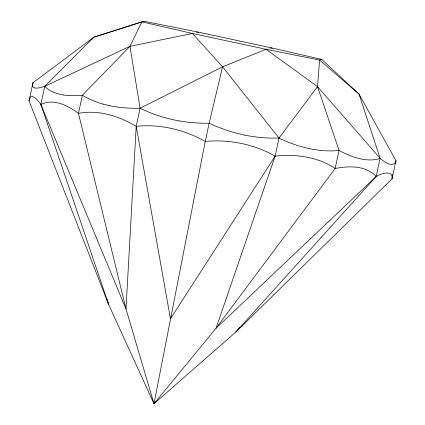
<?xml version="1.0" encoding="UTF-8"?>
<svg xmlns="http://www.w3.org/2000/svg" width="425" height="425" viewBox="0 0 425 425"><rect width="100%" height="100%" fill="white"/><g stroke="black" fill="none" stroke-linecap="round" stroke-linejoin="round"><path stroke-width="0.64" d="M321.773 59.42L319.621 60.037L266.045 49.289L192.424 33.479L129.938 46.325L82.365 95.237L78.476 113.374L125.997 308.975L40.848 104.433C38.579 100.98 30.069 90.738 29.059 100.884L108.672 304.592L153.983 403.75L216.001 328.302L376.21 176.455C380.657 173.682 393.242 169.357 392.052 178.84L395.941 160.708L359.088 94.169L321.773 59.42L271.23 47.807L197.609 31.997L144.032 21.25L141.881 21.866L129.938 46.325L140.096 108.21L136.207 126.347L125.997 308.975L153.983 403.75L235.949 331.93L392.052 178.84L392.604 176.306L392.541 174.377M140.096 108.21L222.588 66.789L266.045 49.289L317.507 86.61L279.007 138.045L275.118 156.182L216.001 328.302L335.15 168.497L339.033 150.36L317.507 86.61L319.621 60.037L359.088 94.169L359.821 96.002M156.124 401.227L153.983 403.75L205.259 141.382L209.148 123.245L222.588 66.789L192.424 33.479L141.881 21.866L93.829 37.198L32.948 82.748L29.059 100.884L29.506 99.631M106.67 298.281L108.672 304.592L40.848 104.433L44.737 86.296L93.829 37.198L144.032 21.25M239.998 327.537L235.949 331.93L376.21 176.455L380.099 158.318L359.088 94.169M29.75 99.073L30.016 98.558M376.21 176.455C365.829 165.357 348.92 165.777 335.15 168.497C317.703 156.671 295.678 153.914 275.118 156.182L170.452 318.793L136.207 126.347C119.058 116.094 98.542 109.501 78.476 113.374C68.112 105.682 53.683 98.159 40.848 104.433M92.028 39.116L93.829 37.198M44.737 86.296L129.938 46.325M270.013 48.307L271.23 47.807L272.297 48.572M196.313 32.263L197.609 31.997L198.544 32.927M136.207 126.347C160.082 123.808 184.402 129.737 205.259 141.382C229.314 139.304 254.118 144.08 275.118 156.182M63.144 94.918L60.254 94.361A123.478 51.186 -32.8 0 1 44.763 86.28A123.516 17.016 -37 0 1 34.675 87.938M179.09 120.891L173.942 119.898A123.478 92.629 -2.6 0 1 140.112 108.194A123.516 77.764 -22.3 0 1 109.129 105.613M244.768 135.102L237.639 133.461A124.488 94.355 23.5 0 1 209.153 123.229A124.488 93.388 -2.6 0 1 179.084 120.907M109.145 105.591L103.339 104.157M34.696 87.922L33.623 87.46A124.488 17.149 -37 0 1 32.964 82.737M317.507 86.61L380.099 158.318M222.588 66.789L279.007 138.045M153.473 401.827L153.983 403.75M32.852 83.704A123.707 19.624 -36.5 0 1 32.874 82.806M82.37 95.227A124.488 51.606 -32.8 0 1 63.128 94.934M103.323 104.173A124.488 78.375 -22.3 0 1 82.376 95.227M278.997 138.019A123.516 93.617 23.5 0 1 244.763 135.129M278.997 138.12A123.707 80.623 44.4 0 0 339.076 150.439A123.707 55.372 56 0 0 380.147 158.403M380.136 158.403A123.707 21.866 61 0 0 395.988 160.788A123.707 14.795 61.1 0 1 395.133 163.322"/></g></svg>
